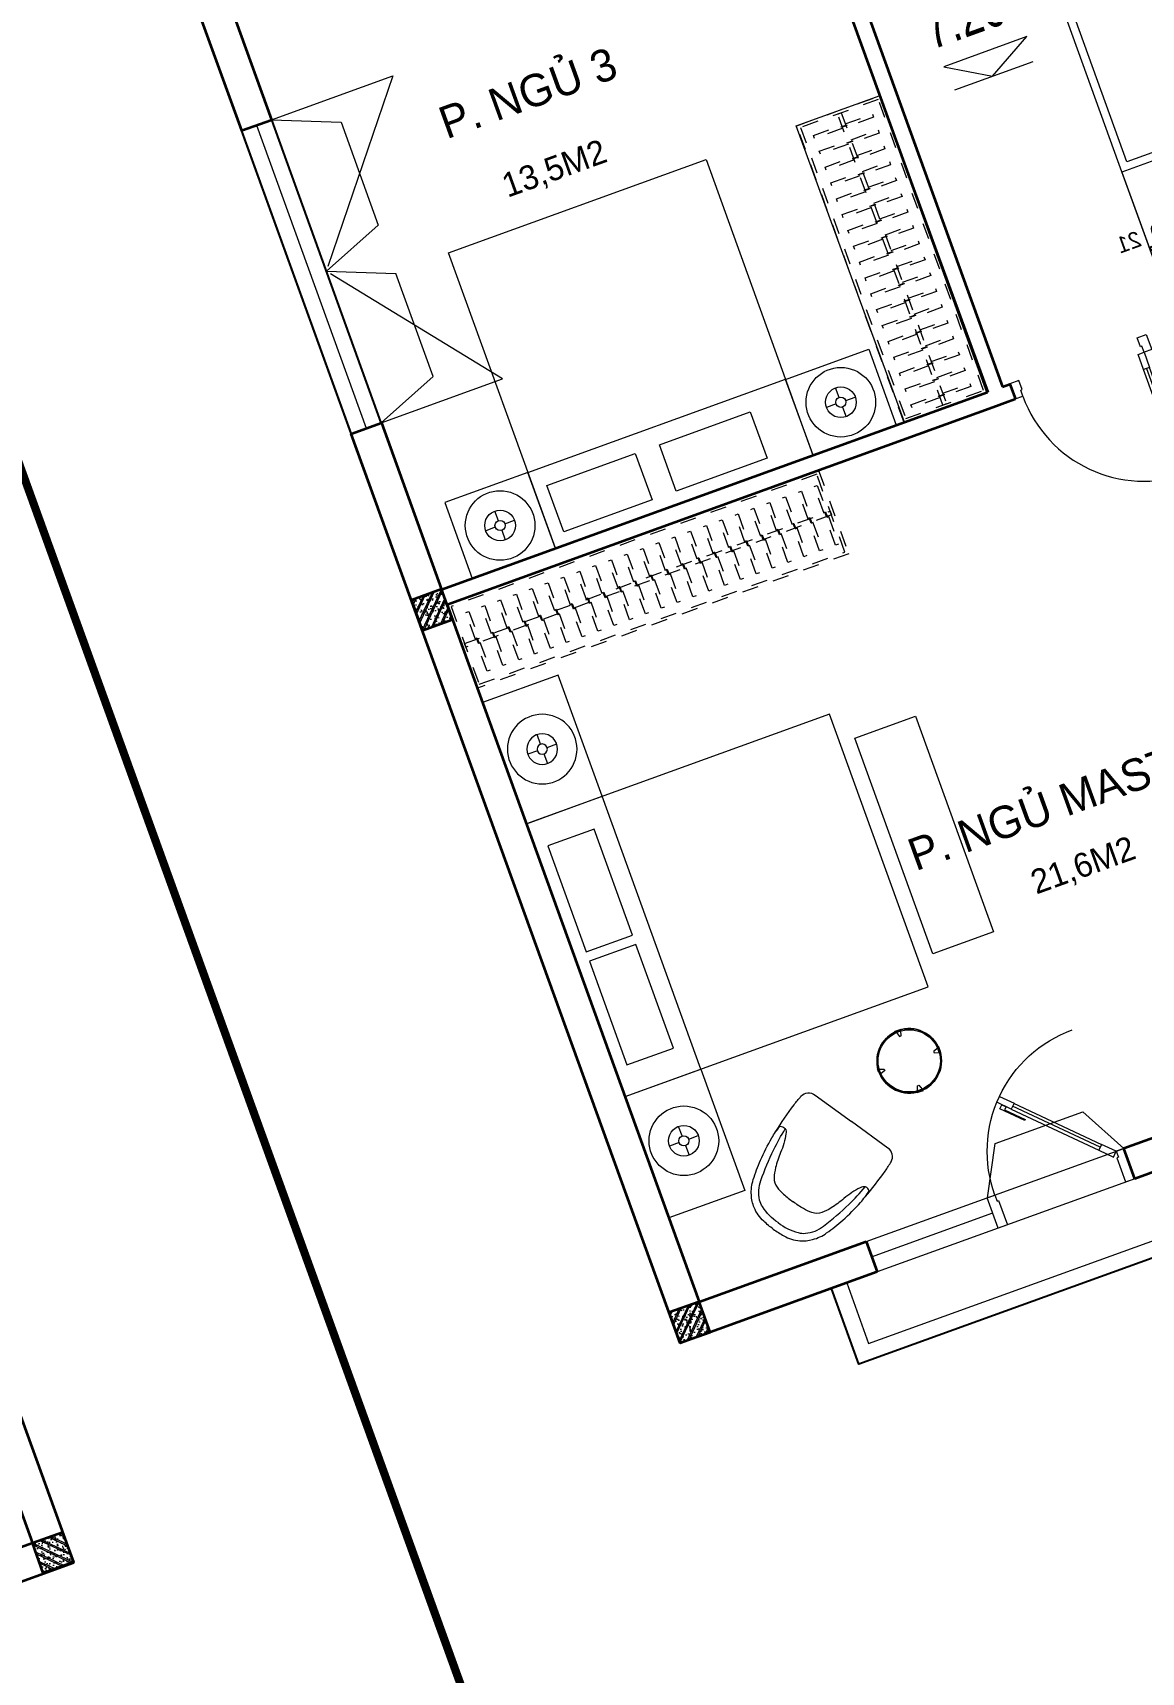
# Model space of a CAD drawing. Header units: metres. Extents: x 568332 to 569219, y 2065964 to 2066430.
# Drawn here: x 568597.25 to 568604.13, y 2066341.66 to 2066351.83 of the extents above; entities that cross this region are included whole.
import ezdxf

# ---------------------------------------------------------------- set-up
doc = ezdxf.new("R2010")
doc.units = ezdxf.units.M
for name, pattern in [('$AUDIT_BAD_LTYPE2', [0]), ('DASHDOT2', [0.5, 0.25, -0.125, 0, -0.125]), ('HIDDEN', [0.375, 0.25, -0.125]), ('HIDDEN2', [0.1875, 0.125, -0.0625]), ('X-5M-G-MB PHONGNGU$0$HIDDEN2', [0.1875, 0.125, -0.0625])]:
    doc.linetypes.add(name, pattern=pattern)
doc.layers.get('0').update_dxf_attribs({"linetype": 'CONTINUOUS'})
doc.layers.get('DEFPOINTS').update_dxf_attribs({"linetype": 'CONTINUOUS'})
for name, color, linetype, lineweight in [('-DIM', 9, 'CONTINUOUS', 13), ('-DOOR', 137, 'CONTINUOUS', 9), ('-FURNITURE', 46, 'CONTINUOUS', 9), ('-HATCH', 8, 'CONTINUOUS', 5), ('-KH', 143, 'CONTINUOUS', 13), ('-LINE1', 7, 'CONTINUOUS', 18), ('-LINE2', 252, 'CONTINUOUS', 9), ('-STEEL1', 1, 'CONTINUOUS', 35), ('-TEXT', 7, 'CONTINUOUS', 15), ('-WALL', 4, 'CONTINUOUS', 35), ('TEXT25', 2, 'CONTINUOUS', 13)]:
    doc.layers.add(name, color=color, linetype=linetype, lineweight=lineweight)
for name, color, linetype in [('1-NETMANH', 8, 'CONTINUOUS'), ('LoLK', 6, 'CONTINUOUS'), ('TIMDUONG', 1, 'CONTINUOUS')]:
    doc.layers.add(name, color=color, linetype=linetype)
doc.styles.add('1', font='arial.ttf')
doc.styles.add('SVN_AVO_thuong', font='')
doc.styles.add('T1', font='', dxfattribs={"height": 200})
doc.styles.add('vnavanth', font='', dxfattribs={"width": 0.8})
doc.styles.get('SVN_AVO_thuong').set_extended_font_data('SVN-Avo')
doc.styles.get('T1').set_extended_font_data('VNgeometric Light')
doc.styles.get('vnavanth').set_extended_font_data('.VnAvantH')

# ---------------------------------------------------------------- blocks, each defined once
blk = doc.blocks.new('A$C38b1dc06')
at = {"layer": '-LINE1'}
for p, q in [((1749.854677429888, 4156.179725173817), (0.3015751927741803, 4156.179725173817)), ((1000.281453303236, 3156.179725173817), (0.3015751927741803, 4156.179725173817)), ((0.3015751927741803, 4156.179725173817), (0.3015751919010654, -343.8202748260228)), ((1000.281453303236, 4156.179725173824), (1000.281453303236, 3156.179725173824)), ((1250.139194678806, 3156.179725173824), (1250.139194678806, 4156.179725173824)), ((1250.139194678806, 4156.179725173824), (1250.139194678806, 3156.179725173824)), ((1499.996936054376, 3156.179725173824), (1499.996936054376, 4156.179725173824)), ((1499.996936054376, 4156.179725173824), (1499.996936054318, 3156.179725173832)), ((1749.854677429888, 3156.179725173824), (1749.854677429888, 4156.179725173824)), ((1749.854677429888, 4156.179725173817), (1749.85467742983, 3106.179725173817)), ((1000.281453302305, 656.1797251739335), (1000.281453303236, 3156.179725173817)), ((1000.281453303236, 3156.179725173817), (1749.85467742983, 3156.179725173817)), ((1050.281453303003, 706.1797251739772), (1050.281453303236, 3106.179725173817)), ((1050.281453303236, 3106.179725173817), (1699.854677429801, 3106.179725173817)), ((1233.300401159795, 2905.148311595723), (1699.854677429801, 3106.179725173817)), ((1699.854677428928, 706.1797251739772), (1699.854677429801, 3106.179725173817)), ((1749.854677429597, 706.179725173999), (1749.85467742983, 3106.179725173839)), ((1050.281453303003, 706.1797251739772), (1233.300401159795, 2905.148311595723)), ((1000.281453303236, 656.1797251739772), (1749.85467742983, 656.1797251739772)), ((1000.281453303236, -343.8202748260228), (1000.281453303236, 656.1797251739772)), ((1050.281453303003, 706.1797251739772), (1699.854677428928, 706.1797251739772)), ((1250.139194678806, 656.1797251739772), (1250.139194678806, -343.8202748260228)), ((1250.139194678806, -343.8202748260228), (1250.139194678806, 656.1797251739772)), ((1499.996936054376, 656.1797251739772), (1499.996936054376, -343.8202748260228)), ((1499.996936054376, -343.8202748260228), (1499.996936054318, 656.1797251739699)), ((1749.854677429888, -343.8202748260228), (1749.85467742983, 706.1797251739772)), ((1749.854677429888, 656.1797251739772), (1749.854677429888, -343.8202748260228)), ((1749.854677429888, -343.8202748260228), (0.3015751919010654, -343.8202748260228))]:
    blk.add_line(p, q, dxfattribs=at)
at = {"layer": '-LINE1', "lineweight": 18}
for p, q in [((1000.281453303236, 3156.179725173817), (0.2521035463432781, 3156.179725173817)), ((1000.281453303003, 2906.17972517389), (0.2521035461104475, 2906.17972517389)), ((1000.281453303469, 2656.17972517389), (0.2521035465761088, 2656.17972517389)), ((1000.281453303469, 2406.17972517389), (0.2521035465761088, 2406.17972517389)), ((1000.281453303469, 2156.179725173904), (0.2521035465761088, 2156.179725173904)), ((1000.281453303469, 1906.179725173904), (0.2521035465761088, 1906.179725173904)), ((1000.281453303469, 1656.179725173904), (0.2521035465761088, 1656.179725173904)), ((1000.28145330277, 1406.179725173904), (0.2521035458776169, 1406.179725173904)), ((1000.281453303236, 1156.179725173904), (0.2521035463432781, 1156.179725173904)), ((1000.28145330277, 906.1797251739044), (0.2521035458776169, 906.1797251739044)), ((1000.281453303236, 656.1797251739772), (0.2521035463432781, 656.1797251739772)), ((1000.281453303236, 656.1797251739772), (0.3015751859056763, -343.82027482595))]:
    blk.add_line(p, q, dxfattribs=at)
at = {"layer": '1-NETMANH', "linetype": 'DASHDOT2'}
blk.add_lwpolyline([(1327.325072003063, 3656.419923450812), (492.458725621982, 3656.419923450812), (508.0748312271317, 155.2632639587246), (508.0748312271317, 155.2632639587246), (1749.854677429888, 156.1797251739772), (1499.996936054376, -343.8202748260228)], dxfattribs=at)
at = {"layer": '-TEXT', "color": 2, "style": 'vnavanth'}
for s, p in [('2', (1346.818775833643, 3603.914582017329)), ('1', (1596.676517209155, 3603.914582017329)), ('20', (1562.294563305157, 183.5576658285718)), ('21', (1783.476825895079, 183.5576658285718))]:
    blk.add_text(s, height=99.97959496000885, dxfattribs=at).set_placement(p)
blk = doc.blocks.new('1800X2000')
at = {"layer": '-FURNITURE'}
blk.add_line((325497.3064970744, 17765.29446492715), (325497.3064973904, 19565.2944651944), dxfattribs=at)
for points in [[(323997.3057774993, 19565.2944651944), (325997.3064971831, 19565.2944651944), (325997.3064971831, 17765.29446484288), (323997.3057774993, 17765.29446484288)], [(325612.9490047574, 19390.79434491032), (325919.0064973457, 19390.79434491032), (325919.0064973457, 18691.29434485664), (325612.9490047574, 18691.29434485664)], [(325612.9490046239, 18629.79434491026), (325919.0064972151, 18629.79434491026), (325919.0064972151, 17946.79434485664), (325612.9490046239, 17946.79434485664)]]:
    blk.add_lwpolyline(points, close=True, dxfattribs=at)
blk = doc.blocks.new('*U149')
at = {"linetype": '$AUDIT_BAD_LTYPE2'}
for p, q in [((70, 100), (70, 699.9999999999982)), ((90, 699.9999999999982), (90, 100))]:
    blk.add_line(p, q, dxfattribs=at)
for points in [[(50, 699.9999999999982), (90, 699.9999999999982), (90, 799.9999999999982), (50, 799.9999999999982), (50, 699.9999999999982)], [(50, 702.9059272893337), (50, 100)], [(50, 100), (90, 100), (90, 0), (50, 0), (50, 100)]]:
    blk.add_lwpolyline(points)
for points in [[(118.2698876160139, 594.5156181119073), (118.2698876160139, 764.1349438079906), (90, 764.1349438079906), (90, 735.8650561920058), (112.6159100928053, 735.8650561920058), (112.6159100928053, 594.5156181119073)], [(0, 0), (50, 0), (50, -40), (60, -40), (60, -99.99999999999272), (0, -99.99999999999272)], [(899.9999999999982, 1.3252863207713e-28), (849.9999999999982, 1.3252863207713e-28), (849.9999999999982, -40.00000000000001), (839.9999999999982, -40.00000000000001), (839.9999999999982, -99.99999999999272), (899.9999999999982, -99.99999999999272)]]:
    blk.add_lwpolyline(points, close=True)
at = {"linetype": '$AUDIT_BAD_LTYPE2', "ltscale": 0.3}
blk.add_arc((50, 0), 799.9999999999982, 0, 90, dxfattribs=at)
blk = doc.blocks.new('12PLMP12')
at = {"color": 0, "linetype": 'ByBlock'}
for p, q in [((-1.25, 0), (-3.75, 0)), ((0, 1.25), (0, 3.75)), ((1.25, 0), (3.75, 0)), ((0, -1.25), (0, -3.75))]:
    blk.add_line(p, q, dxfattribs=at)
for radius in [8.5, 3.75, 1.25]:
    blk.add_circle((0, 0), radius, dxfattribs=at)
blk = doc.blocks.new('*U299')
at = {"linetype": 'X-5M-G-MB PHONGNGU$0$HIDDEN2'}
for points in [[(0, 600.0000000004657), (0, 0), (2672.34284560128, -9.831674304536018e-10), (2672.34284560128, 599.9999999994825)], [(2652.34284560128, 579.9996613714092), (2652.34284560128, 19.99966137140928), (20, 20.00000000046566), (20, 580.0000000004657)], [(2652.34284560128, 286.6991212944914), (2652.34284560128, 313.0991212943982), (20, 313.0991212953813), (19.99999859370291, 286.6991212952417)], [(113.7817614636733, 319.1750910408318), (109.4317788550979, 319.1750910408318), (109.4317788550979, 280.441767644881), (113.7817614636733, 280.441767644881)], [(227.7817614636733, 319.1750910407849), (223.4317788550979, 319.1750910407849), (223.4317788550979, 280.4417676448341), (227.7817614636733, 280.4417676448341)], [(341.7817614636733, 319.175091040738), (337.4317788550979, 319.175091040738), (337.4317788550979, 280.4417676447872), (341.7817614636733, 280.4417676447872)], [(455.7817614636733, 319.1750910406911), (451.4317788550979, 319.1750910406911), (451.4317788550979, 280.4417676447403), (455.7817614636733, 280.4417676447403)], [(569.7817614636733, 319.1750910406442), (565.431778855098, 319.1750910406442), (565.431778855098, 280.4417676446934), (569.7817614636733, 280.4417676446934)], [(683.7817614636732, 319.1750910405973), (679.4317788550978, 319.1750910405973), (679.4317788550978, 280.4417676446465), (683.7817614636732, 280.4417676446465)], [(797.7817614636732, 319.1750910405504), (793.4317788550978, 319.1750910405504), (793.4317788550978, 280.4417676445996), (797.7817614636732, 280.4417676445996)], [(911.7817614636732, 319.1750910405035), (907.4317788550978, 319.1750910405035), (907.4317788550978, 280.4417676445527), (911.7817614636732, 280.4417676445527)], [(1025.781761463673, 319.1750910404566), (1021.431778855098, 319.1750910404566), (1021.431778855098, 280.4417676445057), (1025.781761463673, 280.4417676445057)], [(1139.781761463673, 319.1750910404097), (1135.431778855098, 319.1750910404097), (1135.431778855098, 280.4417676444588), (1139.781761463673, 280.4417676444588)], [(1253.781761463673, 319.1750910403628), (1249.431778855098, 319.1750910403628), (1249.431778855098, 280.4417676444119), (1253.781761463673, 280.4417676444119)], [(1367.781761463673, 319.1750910403159), (1363.431778855098, 319.1750910403159), (1363.431778855098, 280.441767644365), (1367.781761463673, 280.441767644365)], [(1481.781761463673, 319.175091040269), (1477.431778855098, 319.175091040269), (1477.431778855098, 280.4417676443181), (1481.781761463673, 280.4417676443181)], [(1595.781761463673, 319.175091040222), (1591.431778855098, 319.175091040222), (1591.431778855098, 280.4417676442712), (1595.781761463673, 280.4417676442712)], [(1709.781761463673, 319.1750910401751), (1705.431778855098, 319.1750910401751), (1705.431778855098, 280.4417676442243), (1709.781761463673, 280.4417676442243)], [(1823.781761463673, 319.1750910401282), (1819.431778855098, 319.1750910401282), (1819.431778855098, 280.4417676441774), (1823.781761463673, 280.4417676441774)], [(1937.781761463673, 319.1750910400813), (1933.431778855098, 319.1750910400813), (1933.431778855098, 280.4417676441305), (1937.781761463673, 280.4417676441305)], [(2051.781761463673, 319.1750910400344), (2047.431778855098, 319.1750910400344), (2047.431778855098, 280.4417676440836), (2051.781761463673, 280.4417676440836)], [(2165.781761463673, 319.1750910399875), (2161.431778855097, 319.1750910399875), (2161.431778855097, 280.4417676440366), (2165.781761463673, 280.4417676440366)], [(2279.781761463673, 319.1750910399406), (2275.431778855097, 319.1750910399406), (2275.431778855097, 280.4417676439897), (2279.781761463673, 280.4417676439897)], [(2393.781761463673, 319.1750910398937), (2389.431778855097, 319.1750910398937), (2389.431778855097, 280.4417676439429), (2393.781761463673, 280.4417676439429)], [(2507.781761463673, 319.1750910398468), (2503.431778855097, 319.1750910398468), (2503.431778855097, 280.441767643896), (2507.781761463673, 280.441767643896)], [(2621.781761463673, 319.1750910397999), (2617.431778855097, 319.1750910397999), (2617.431778855097, 280.4417676438491), (2621.781761463673, 280.4417676438491)]]:
    blk.add_lwpolyline(points, close=True, dxfattribs=at)
for points in [[(122.2409142897814, 313.1103512093413), (122.2409142897814, 515.2497102723445), (100.1765458012815, 515.2497102723445), (100.1765458012815, 313.1103512093413)], [(236.2409142897814, 313.1103512092944), (236.2409142897814, 515.2497102722975), (214.1765458012815, 515.2497102722975), (214.1765458012815, 313.1103512092944)], [(350.2409142897814, 313.1103512092475), (350.2409142897814, 515.2497102722507), (328.1765458012815, 515.2497102722507), (328.1765458012815, 313.1103512092475)], [(464.2409142897813, 313.1103512092006), (464.2409142897813, 515.2497102722037), (442.1765458012814, 515.2497102722037), (442.1765458012814, 313.1103512092006)], [(578.2409142897814, 313.1103512091537), (578.2409142897814, 515.2497102721569), (556.1765458012815, 515.2497102721569), (556.1765458012815, 313.1103512091537)], [(692.2409142897812, 313.1103512091068), (692.2409142897812, 515.24971027211), (670.1765458012813, 515.24971027211), (670.1765458012813, 313.1103512091068)], [(806.2409142897812, 313.1103512090599), (806.2409142897812, 515.249710272063), (784.1765458012813, 515.249710272063), (784.1765458012813, 313.1103512090599)], [(920.2409142897812, 313.110351209013), (920.2409142897812, 515.2497102720162), (898.1765458012813, 515.2497102720162), (898.1765458012813, 313.110351209013)], [(1034.240914289781, 313.1103512089661), (1034.240914289781, 515.2497102719692), (1012.176545801281, 515.2497102719692), (1012.176545801281, 313.1103512089661)], [(1148.240914289781, 313.1103512089192), (1148.240914289781, 515.2497102719224), (1126.176545801281, 515.2497102719224), (1126.176545801281, 313.1103512089192)], [(1262.240914289781, 313.1103512088723), (1262.240914289781, 515.2497102718754), (1240.176545801281, 515.2497102718754), (1240.176545801281, 313.1103512088723)], [(1376.240914289781, 313.1103512088254), (1376.240914289781, 515.2497102718285), (1354.176545801281, 515.2497102718285), (1354.176545801281, 313.1103512088254)], [(1490.240914289781, 313.1103512087785), (1490.240914289781, 515.2497102717816), (1468.176545801281, 515.2497102717816), (1468.176545801281, 313.1103512087785)], [(1604.240914289781, 313.1103512087315), (1604.240914289781, 515.2497102717347), (1582.176545801281, 515.2497102717347), (1582.176545801281, 313.1103512087315)], [(1718.240914289781, 313.1103512086846), (1718.240914289781, 515.2497102716878), (1696.176545801281, 515.2497102716878), (1696.176545801281, 313.1103512086846)], [(1832.240914289781, 313.1103512086377), (1832.240914289781, 515.2497102716409), (1810.176545801281, 515.2497102716409), (1810.176545801281, 313.1103512086377)], [(1946.240914289781, 313.1103512085908), (1946.240914289781, 515.2497102715939), (1924.176545801281, 515.2497102715939), (1924.176545801281, 313.1103512085908)], [(2060.240914289781, 313.1103512085439), (2060.240914289781, 515.2497102715471), (2038.176545801281, 515.2497102715471), (2038.176545801281, 313.1103512085439)], [(2174.240914289781, 313.110351208497), (2174.240914289781, 515.2497102715001), (2152.176545801281, 515.2497102715001), (2152.176545801281, 313.110351208497)], [(2288.240914289781, 313.1103512084501), (2288.240914289781, 515.2497102714533), (2266.176545801281, 515.2497102714533), (2266.176545801281, 313.1103512084501)], [(2402.240914289781, 313.1103512084032), (2402.240914289781, 515.2497102714063), (2380.176545801281, 515.2497102714063), (2380.176545801281, 313.1103512084032)], [(2516.240914289781, 313.1103512083563), (2516.240914289781, 515.2497102713594), (2494.176545801281, 515.2497102713594), (2494.176545801281, 313.1103512083563)], [(2630.240914289781, 313.1103512083094), (2630.240914289781, 515.2497102713126), (2608.176545801281, 515.2497102713126), (2608.176545801281, 313.1103512083094)], [(100.1765458012815, 286.7103512094345), (100.1765458012815, 92.0852110228024), (122.2409142897814, 92.0852110228024), (122.2409142897814, 286.7103512094345)], [(214.1765458012815, 286.7103512093876), (214.1765458012815, 92.08521102275549), (236.2409142897814, 92.08521102275549), (236.2409142897814, 286.7103512093876)], [(328.1765458012815, 286.7103512093407), (328.1765458012815, 92.08521102270858), (350.2409142897814, 92.08521102270858), (350.2409142897814, 286.7103512093407)], [(442.1765458012814, 286.7103512092938), (442.1765458012814, 92.08521102266168), (464.2409142897813, 92.08521102266168), (464.2409142897813, 286.7103512092938)], [(556.1765458012815, 286.7103512092469), (556.1765458012815, 92.08521102261477), (578.2409142897814, 92.08521102261477), (578.2409142897814, 286.7103512092469)], [(670.1765458012813, 286.7103512092), (670.1765458012813, 92.08521102256786), (692.2409142897812, 92.08521102256786), (692.2409142897812, 286.7103512092)], [(784.1765458012813, 286.7103512091531), (784.1765458012813, 92.08521102252095), (806.2409142897812, 92.08521102252095), (806.2409142897812, 286.7103512091531)], [(898.1765458012813, 286.7103512091062), (898.1765458012813, 92.08521102247404), (920.2409142897812, 92.08521102247404), (920.2409142897812, 286.7103512091062)], [(1012.176545801281, 286.7103512090592), (1012.176545801281, 92.08521102242715), (1034.240914289781, 92.08521102242715), (1034.240914289781, 286.7103512090592)], [(1126.176545801281, 286.7103512090123), (1126.176545801281, 92.08521102238024), (1148.240914289781, 92.08521102238024), (1148.240914289781, 286.7103512090123)], [(1240.176545801281, 286.7103512089654), (1240.176545801281, 92.08521102233333), (1262.240914289781, 92.08521102233333), (1262.240914289781, 286.7103512089654)], [(1354.176545801281, 286.7103512089186), (1354.176545801281, 92.08521102228642), (1376.240914289781, 92.08521102228642), (1376.240914289781, 286.7103512089186)], [(1468.176545801281, 286.7103512088717), (1468.176545801281, 92.0852110222395), (1490.240914289781, 92.0852110222395), (1490.240914289781, 286.7103512088717)], [(1582.176545801281, 286.7103512088247), (1582.176545801281, 92.0852110221926), (1604.240914289781, 92.0852110221926), (1604.240914289781, 286.7103512088247)], [(1696.176545801281, 286.7103512087778), (1696.176545801281, 92.0852110221457), (1718.240914289781, 92.0852110221457), (1718.240914289781, 286.7103512087778)], [(1810.176545801281, 286.7103512087309), (1810.176545801281, 92.08521102209879), (1832.240914289781, 92.08521102209879), (1832.240914289781, 286.7103512087309)], [(1924.176545801281, 286.710351208684), (1924.176545801281, 92.08521102205188), (1946.240914289781, 92.08521102205188), (1946.240914289781, 286.710351208684)], [(2038.176545801281, 286.7103512086371), (2038.176545801281, 92.08521102200497), (2060.240914289781, 92.08521102200497), (2060.240914289781, 286.7103512086371)], [(2152.176545801281, 286.7103512085902), (2152.176545801281, 92.08521102195806), (2174.240914289781, 92.08521102195806), (2174.240914289781, 286.7103512085902)], [(2266.176545801281, 286.7103512085433), (2266.176545801281, 92.08521102191116), (2288.240914289781, 92.08521102191116), (2288.240914289781, 286.7103512085433)], [(2380.176545801281, 286.7103512084964), (2380.176545801281, 92.08521102186425), (2402.240914289781, 92.08521102186425), (2402.240914289781, 286.7103512084964)], [(2494.176545801281, 286.7103512084495), (2494.176545801281, 92.08521102181734), (2516.240914289781, 92.08521102181734), (2516.240914289781, 286.7103512084495)], [(2608.176545801281, 286.7103512084026), (2608.176545801281, 92.08521102177043), (2630.240914289781, 92.08521102177043), (2630.240914289781, 286.7103512084026)]]:
    blk.add_lwpolyline(points, dxfattribs=at)
blk = doc.blocks.new('*U298')
at = {"linetype": 'X-5M-G-MB PHONGNGU$0$HIDDEN2'}
for points in [[(0, 600.0000000004657), (0, 0), (2134.652569703836, -7.619252561259909e-10), (2134.652569703836, 599.9999999997037)], [(2114.652569703836, 579.9996613716304), (2114.652569703836, 19.99966137163052), (20, 20.00000000046566), (20, 580.0000000004657)], [(2114.652569703836, 286.6991212947126), (2114.652569703836, 313.0991212946194), (20, 313.0991212953813), (19.99999859370291, 286.6991212952417)], [(113.7817614636733, 319.1750910408318), (109.4317788550979, 319.1750910408318), (109.4317788550979, 280.441767644881), (113.7817614636733, 280.441767644881)], [(227.7817614636733, 319.1750910407849), (223.4317788550979, 319.1750910407849), (223.4317788550979, 280.4417676448341), (227.7817614636733, 280.4417676448341)], [(341.7817614636733, 319.175091040738), (337.4317788550979, 319.175091040738), (337.4317788550979, 280.4417676447872), (341.7817614636733, 280.4417676447872)], [(455.7817614636733, 319.1750910406911), (451.4317788550979, 319.1750910406911), (451.4317788550979, 280.4417676447403), (455.7817614636733, 280.4417676447403)], [(569.7817614636733, 319.1750910406442), (565.431778855098, 319.1750910406442), (565.431778855098, 280.4417676446934), (569.7817614636733, 280.4417676446934)], [(683.7817614636733, 319.1750910405973), (679.431778855098, 319.1750910405973), (679.431778855098, 280.4417676446465), (683.7817614636733, 280.4417676446465)], [(797.7817614636733, 319.1750910405504), (793.431778855098, 319.1750910405504), (793.431778855098, 280.4417676445996), (797.7817614636733, 280.4417676445996)], [(911.7817614636733, 319.1750910405035), (907.431778855098, 319.1750910405035), (907.431778855098, 280.4417676445527), (911.7817614636733, 280.4417676445527)], [(1025.781761463673, 319.1750910404566), (1021.431778855098, 319.1750910404566), (1021.431778855098, 280.4417676445057), (1025.781761463673, 280.4417676445057)], [(1139.781761463673, 319.1750910404097), (1135.431778855098, 319.1750910404097), (1135.431778855098, 280.4417676444588), (1139.781761463673, 280.4417676444588)], [(1253.781761463673, 319.1750910403628), (1249.431778855098, 319.1750910403628), (1249.431778855098, 280.4417676444119), (1253.781761463673, 280.4417676444119)], [(1367.781761463673, 319.1750910403159), (1363.431778855098, 319.1750910403159), (1363.431778855098, 280.441767644365), (1367.781761463673, 280.441767644365)], [(1481.781761463673, 319.175091040269), (1477.431778855098, 319.175091040269), (1477.431778855098, 280.4417676443181), (1481.781761463673, 280.4417676443181)], [(1595.781761463673, 319.175091040222), (1591.431778855098, 319.175091040222), (1591.431778855098, 280.4417676442712), (1595.781761463673, 280.4417676442712)], [(1709.781761463673, 319.1750910401751), (1705.431778855098, 319.1750910401751), (1705.431778855098, 280.4417676442243), (1709.781761463673, 280.4417676442243)], [(1823.781761463673, 319.1750910401282), (1819.431778855098, 319.1750910401282), (1819.431778855098, 280.4417676441774), (1823.781761463673, 280.4417676441774)], [(1937.781761463673, 319.1750910400813), (1933.431778855098, 319.1750910400813), (1933.431778855098, 280.4417676441305), (1937.781761463673, 280.4417676441305)], [(2051.781761463673, 319.1750910400344), (2047.431778855098, 319.1750910400344), (2047.431778855098, 280.4417676440836), (2051.781761463673, 280.4417676440836)]]:
    blk.add_lwpolyline(points, close=True, dxfattribs=at)
for points in [[(122.2409142897814, 313.1103512093413), (122.2409142897814, 515.2497102723445), (100.1765458012815, 515.2497102723445), (100.1765458012815, 313.1103512093413)], [(236.2409142897814, 313.1103512092944), (236.2409142897814, 515.2497102722975), (214.1765458012815, 515.2497102722975), (214.1765458012815, 313.1103512092944)], [(350.2409142897814, 313.1103512092475), (350.2409142897814, 515.2497102722507), (328.1765458012815, 515.2497102722507), (328.1765458012815, 313.1103512092475)], [(464.2409142897814, 313.1103512092006), (464.2409142897814, 515.2497102722037), (442.1765458012815, 515.2497102722037), (442.1765458012815, 313.1103512092006)], [(578.2409142897814, 313.1103512091537), (578.2409142897814, 515.2497102721569), (556.1765458012815, 515.2497102721569), (556.1765458012815, 313.1103512091537)], [(692.2409142897814, 313.1103512091068), (692.2409142897814, 515.24971027211), (670.1765458012815, 515.24971027211), (670.1765458012815, 313.1103512091068)], [(806.2409142897814, 313.1103512090599), (806.2409142897814, 515.249710272063), (784.1765458012815, 515.249710272063), (784.1765458012815, 313.1103512090599)], [(920.2409142897814, 313.110351209013), (920.2409142897814, 515.2497102720162), (898.1765458012815, 515.2497102720162), (898.1765458012815, 313.110351209013)], [(1034.240914289781, 313.1103512089661), (1034.240914289781, 515.2497102719692), (1012.176545801281, 515.2497102719692), (1012.176545801281, 313.1103512089661)], [(1148.240914289781, 313.1103512089192), (1148.240914289781, 515.2497102719224), (1126.176545801281, 515.2497102719224), (1126.176545801281, 313.1103512089192)], [(1262.240914289781, 313.1103512088723), (1262.240914289781, 515.2497102718754), (1240.176545801281, 515.2497102718754), (1240.176545801281, 313.1103512088723)], [(1376.240914289781, 313.1103512088254), (1376.240914289781, 515.2497102718285), (1354.176545801281, 515.2497102718285), (1354.176545801281, 313.1103512088254)], [(1490.240914289781, 313.1103512087785), (1490.240914289781, 515.2497102717816), (1468.176545801281, 515.2497102717816), (1468.176545801281, 313.1103512087785)], [(1604.240914289781, 313.1103512087315), (1604.240914289781, 515.2497102717347), (1582.176545801281, 515.2497102717347), (1582.176545801281, 313.1103512087315)], [(1718.240914289781, 313.1103512086846), (1718.240914289781, 515.2497102716878), (1696.176545801281, 515.2497102716878), (1696.176545801281, 313.1103512086846)], [(1832.240914289781, 313.1103512086377), (1832.240914289781, 515.2497102716409), (1810.176545801281, 515.2497102716409), (1810.176545801281, 313.1103512086377)], [(1946.240914289781, 313.1103512085908), (1946.240914289781, 515.2497102715939), (1924.176545801281, 515.2497102715939), (1924.176545801281, 313.1103512085908)], [(2060.240914289781, 313.1103512085439), (2060.240914289781, 515.2497102715471), (2038.176545801281, 515.2497102715471), (2038.176545801281, 313.1103512085439)], [(100.1765458012815, 286.7103512094345), (100.1765458012815, 92.0852110228024), (122.2409142897814, 92.0852110228024), (122.2409142897814, 286.7103512094345)], [(214.1765458012815, 286.7103512093876), (214.1765458012815, 92.08521102275549), (236.2409142897814, 92.08521102275549), (236.2409142897814, 286.7103512093876)], [(328.1765458012815, 286.7103512093407), (328.1765458012815, 92.08521102270858), (350.2409142897814, 92.08521102270858), (350.2409142897814, 286.7103512093407)], [(442.1765458012815, 286.7103512092938), (442.1765458012815, 92.08521102266168), (464.2409142897814, 92.08521102266168), (464.2409142897814, 286.7103512092938)], [(556.1765458012815, 286.7103512092469), (556.1765458012815, 92.08521102261477), (578.2409142897814, 92.08521102261477), (578.2409142897814, 286.7103512092469)], [(670.1765458012815, 286.7103512092), (670.1765458012815, 92.08521102256786), (692.2409142897814, 92.08521102256786), (692.2409142897814, 286.7103512092)], [(784.1765458012815, 286.7103512091531), (784.1765458012815, 92.08521102252095), (806.2409142897814, 92.08521102252095), (806.2409142897814, 286.7103512091531)], [(898.1765458012815, 286.7103512091062), (898.1765458012815, 92.08521102247404), (920.2409142897814, 92.08521102247404), (920.2409142897814, 286.7103512091062)], [(1012.176545801281, 286.7103512090592), (1012.176545801281, 92.08521102242715), (1034.240914289781, 92.08521102242715), (1034.240914289781, 286.7103512090592)], [(1126.176545801281, 286.7103512090123), (1126.176545801281, 92.08521102238024), (1148.240914289781, 92.08521102238024), (1148.240914289781, 286.7103512090123)], [(1240.176545801281, 286.7103512089654), (1240.176545801281, 92.08521102233333), (1262.240914289781, 92.08521102233333), (1262.240914289781, 286.7103512089654)], [(1354.176545801281, 286.7103512089186), (1354.176545801281, 92.08521102228642), (1376.240914289781, 92.08521102228642), (1376.240914289781, 286.7103512089186)], [(1468.176545801281, 286.7103512088717), (1468.176545801281, 92.0852110222395), (1490.240914289781, 92.0852110222395), (1490.240914289781, 286.7103512088717)], [(1582.176545801281, 286.7103512088247), (1582.176545801281, 92.0852110221926), (1604.240914289781, 92.0852110221926), (1604.240914289781, 286.7103512088247)], [(1696.176545801281, 286.7103512087778), (1696.176545801281, 92.0852110221457), (1718.240914289781, 92.0852110221457), (1718.240914289781, 286.7103512087778)], [(1810.176545801281, 286.7103512087309), (1810.176545801281, 92.08521102209879), (1832.240914289781, 92.08521102209879), (1832.240914289781, 286.7103512087309)], [(1924.176545801281, 286.710351208684), (1924.176545801281, 92.08521102205188), (1946.240914289781, 92.08521102205188), (1946.240914289781, 286.710351208684)], [(2038.176545801281, 286.7103512086371), (2038.176545801281, 92.08521102200497), (2060.240914289781, 92.08521102200497), (2060.240914289781, 286.7103512086371)]]:
    blk.add_lwpolyline(points, dxfattribs=at)
blk = doc.blocks.new('A$C7D524948')
at = {"layer": '-FURNITURE'}
for points in [[(-1.862645149230957e-09, 824.9500000011176, 0.02374928999430728), (-77.15000000130385, 820, 0.1110396266945436), (-175.0999999996275, 786.1500000022352, 0.08516816991690027), (-234.9500000011176, 733.25, 0.08855014736123698), (-281.5499999988824, 649.3499999996275, 0.02790636319614463), (-315.9500000011176, 525.5999999996275, 0.02834164487538841), (-340.4000000022352, 372.8000000007451, 0.04711987010175965), (-341.0999999996275, 283.4000000003725, 0.5135274654112972), (-284.5500000007451, 299.9500000011176, 0.05957759956988055), (-242.5500000026077, 413.6500000003725, -0.03446512451505389), (-213.1500000003725, 507.4499999992549, -0.05927668371543007), (-182.7500000009313, 564.2999999988824, -0.1661460996977688), (-133.4500000011176, 600.4000000003725, -0.0525641271264061), (-75.80000000074506, 611.9500000011176, -0.02855401869774651), (-1.862645149230957e-09, 614.6500000003725, -3.543335205159532)], [(-1.862645149230957e-09, 824.9500000011176, -0.02374928999430728), (77.14999999850988, 820.0000000018626, -0.1110396266945436), (175.0999999986961, 786.1500000003725, -0.08516816991690027), (234.9499999992549, 733.25, -0.08855014736123698), (281.5499999988824, 649.3499999996275, -0.02790636319614463), (315.9500000011176, 525.5999999996275, -0.02834164487538841), (340.3999999985099, 372.8000000007451, -0.04711987010175965), (341.0999999996275, 283.4000000022352, -0.5135274654112972), (284.5500000007451, 299.9499999992549, -0.05957759956988055), (242.5499999988824, 413.6499999985099, 0.03446512451505389), (213.1499999994412, 507.4500000011176, 0.05927668371543007), (182.75, 564.3000000007451, 0.1661460996977688), (133.4499999983236, 600.4000000003725, 0.0525641271264061), (75.79999999888241, 611.9499999992549, 0.02855401869774651), (-1.862645149230957e-09, 614.6500000003725, 3.543335205159532)], [(-0.5500000007450581, 774.1500000003725, 0.1055837687742558), (-137.8000000007451, 751.3000000007451, 0.08397584501256396), (-176, 728.25, 0.1493020227225411), (-241.2000000011176, 626.1999999992549, 0.02490854660583826), (-289.25, 424.1500000003725, 0.02643887537121914), (-306.5679914960638, 278.4068524483591, -0.8863330528017872)], [(-0.5500000007450581, 774.1500000003725, -0.1055837687742558), (136.6999999992549, 751.3000000007451, -0.08397584501256396), (174.8999999985099, 728.2500000018626, -0.1493020227225411), (240.0999999986961, 626.1999999992549, -0.02490854660583826), (288.1499999975786, 424.1500000003725, -0.02643887537121914), (305.467991495505, 278.4068524483591, 0.8863330528017872)], [(-342.8562581948936, 328.1164919566363, 0.02267140514630937), (-350.039135296829, 124.5, 0.01212164544072816), (-345.6391352973878, 57.0500000026077, 0.4055082152921144), (-279.3891352973878, 0), (0, 0)], [(342.8562581939623, 328.1164919547737, -0.02267140514630937), (350.0391352958977, 124.5, -0.01212164544072816), (345.6391352955252, 57.05000000074506, -0.4055082152921144), (279.3891352964565, 0), (0, 0)]]:
    blk.add_lwpolyline(points, format="xyb", dxfattribs=at)
blk = doc.blocks.new('tbl1')
at = {"layer": '-FURNITURE'}
for points in [[(-19.7318235830171, 199.0618887953169), (-20.00000000081491, 202.1778609547764), (19.99999999918509, 202.1778609547764), (19.73182358138729, 199.0618887953169), (-8.149072527885437e-10, 200.1778609545727)], [(-202.1778609555913, -20), (-202.1778609555913, 20), (-199.0618887961609, 19.7318235822022), (-200.1778609553294, 9.313225746154785e-10), (-199.0618887961609, -19.73182358033955)], [(202.1778609539615, -20), (199.0618887945311, -19.73182358033955), (200.1778609537287, 9.313225746154785e-10), (200.2090254699579, 19.83055200098897), (202.1778609539615, 20)], [(19.99999999918509, -202.1778609547764), (-20.00000000081491, -202.1778609547764), (-19.7318235830171, -199.061888795346), (-8.149072527885437e-10, -200.1778609546018), (19.73182358138729, -199.061888795346)]]:
    blk.add_hatch(color=256, dxfattribs=at).paths.add_polyline_path(points, flags=0)
at = {"layer": '-FURNITURE', "flags": 128}
for points in [[(-19.7318235830171, 199.061888795346), (-20.00000000081491, 202.1778609547764), (-8.149072527885437e-10, 202.1778609547764), (19.99999999918509, 202.1778609547764), (19.73182358138729, 199.061888795346)], [(-202.1778609555913, 0), (-202.1778609555913, 20), (-199.0618887961609, 19.7318235822022)], [(202.1778609539615, 0), (202.1778609539615, 20), (199.0618887945311, 19.7318235822022)], [(-19.7318235830171, -199.061888795346), (-20.00000000081491, -202.1778609547764), (-8.149072527885437e-10, -202.1778609547764), (19.99999999918509, -202.1778609547764), (19.73182358138729, -199.061888795346)]]:
    blk.add_lwpolyline(points, dxfattribs=at)
for points in [[(14.99999999918509, 193), (-15.00000000081491, 193), (-5.000000000814907, 163), (-8.149072527885437e-10, 163), (4.999999999185093, 163)], [(-193.0000000008149, -15), (-193.0000000008149, 15), (-163.0000000008149, 5), (-163.0000000008149, 0), (-163.0000000008149, -5)], [(192.9999999991851, -15), (192.9999999991851, 15), (162.9999999991851, 5), (162.9999999991851, 0), (162.9999999991851, -5)], [(14.99999999918509, -193), (-15.00000000081491, -193), (-5.000000000814907, -163), (-8.149072527885437e-10, -163), (4.999999999185093, -163)]]:
    blk.add_lwpolyline(points, close=True, dxfattribs=at)
at = {"layer": '-FURNITURE'}
for radius in [200.0000000000002, 193.0000000000002]:
    blk.add_circle((-8.149072527885437e-10, 0), radius, dxfattribs=at)
for radius, start, end in [(199.9999999999999, 90, 270), (199.9999999999998, 270, 90)]:
    blk.add_arc((0, 0), radius, start, end, dxfattribs=at)
blk = doc.blocks.new('*U159')
at = {"linetype": '$AUDIT_BAD_LTYPE2'}
for p, q in [((134.8528137423857, 56.56854249492379), (559.116882454313, 480.832611206851)), ((573.2590180780439, 466.69047558312), (148.9949493661167, 42.42640687119284))]:
    blk.add_line(p, q, dxfattribs=at)
for points in [[(518.6601255723684, 372.1119246041146), (638.5991009923586, 492.0509000241046), (618.6092717556935, 512.0407292607696), (598.6194425190491, 492.0509000241252), (614.6113059083771, 476.0590366347973), (514.6621597250313, 376.1098904514517)], [(0, 0), (50, 0), (50, -40), (60, -40), (60, -199.3588634537518), (0, -199.3588634537518)], [(899.9999999999982, 1.3252863207713e-28), (849.9999999999982, 1.3252863207713e-28), (849.9999999999982, -40.00000000000001), (839.9999999999982, -40.00000000000001), (839.9999999999982, -199.3588634537518), (899.9999999999982, -199.3588634537518)]]:
    blk.add_lwpolyline(points, close=True)
for points in [[(544.974746830582, 494.9747468305819), (573.2590180780439, 466.69047558312), (643.9696961966987, 537.4011537017748), (615.6854249492368, 565.6854249492367), (544.974746830582, 494.9747468305819)], [(547.0295477225062, 497.0295477225062), (120.7106781186548, 70.71067811865474)], [(120.7106781186548, 70.71067811865474), (148.9949493661167, 42.42640687119284), (78.2842712474619, -28.2842712474619), (50, 0), (120.7106781186548, 70.71067811865474)]]:
    blk.add_lwpolyline(points)
at = {"linetype": '$AUDIT_BAD_LTYPE2', "ltscale": 0.3}
blk.add_arc((50, 0), 799.9999999999982, 0, 90, dxfattribs=at)
blk = doc.blocks.new('18x35')
at = {"layer": '-HATCH'}
h = blk.add_hatch(dxfattribs=at)
h.set_pattern_fill('CHAU-01', color=256, scale=10, angle=-1.272221872585407e-14, pattern_type=2)
h.set_pattern_definition([(49.99999999999999, (0, 0), (71.72601826007535, -6.275213498259527), [7.5, -82.5]), (355, (0, 0), (-13.87513336129999, 75.21921337000119), [6, -66]), (100.4514, (5.977167999997619, -0.5229339999999638), (57.85093817140217, 68.94395420609534), [6.374019000000001, -70.1142112]), (46.18419999999998, (0, 20), (106.7241048625644, -16.55190143290183), [11.25, -123.75]), (96.63559999999998, (8.89367449999554, 18.62066930000003), (93.46627055487036, 97.41178709004416), [9.561028799999994, -105.1713]), (351.1842, (0, 20), (93.46619451336275, 97.41186009253245), [9, -99]), (20.99999999999998, (10, 15), (59.69070521184616, -40.2618890665339), [7.5, -82.5]), (326.0000000000001, (10, 15), (24.33153319215819, 72.5150045046853), [6, -66]), (71.45139999999999, (14.97422329999972, 11.64483940000002), (84.022262858149, 32.25304967099522), [6.374019000000001, -70.1142112]), (37.49999999999998, (0, 0), (1.215985531729074, 33.28938538313115), [0, -65.19999999999999, 0, -67, 0, -66.25]), (7.499999999999987, (0, 0), (26.30695374421487, 39.44117118823602), [0, -38.2, 0, -63.7, 0, -25.25]), (327.5, (-22.30000000000291, 0), (53.3822436172409, -2.255487173437988), [0, -25, 0, -78, 0, -103.5]), (317.5, (-32.30000000000291, 0), (58.31861693423862, 10.01049823323176), [0, -32.5, 0, -51.8, 0, -73.5]), (44.99999999999999, (0, 0), (-30.05203820042826, 30.05203820042828), []), (44.99999999999999, (0, 12.25), (-30.05203820042826, 30.05203820042828), [])])
h.paths.add_polyline_path([(96508.03118051568, 47993.04977023201), (96508.03118051568, 47793.04977023201), (96708.03118051568, 47793.04977023201), (96708.03118051568, 47993.04977023201)])
at = {"layer": '-STEEL1'}
blk.add_lwpolyline([(96508.03118051568, 47793.04977023201), (96708.03118051568, 47793.04977023201), (96708.03118051568, 47993.04977023201), (96508.03118051568, 47993.04977023201)], close=True, dxfattribs=at)
blk = doc.blocks.new('M3-T3.3')
at = {"layer": '-DOOR'}
for p, q in [((568598.6387157909, 2066351.257914523), (568599.3191153542, 2066349.37720815)), ((568602.4551484375, 2066344.237414008), (568603.207454762, 2066344.509511899))]:
    blk.add_line(p, q, dxfattribs=at)
blk.add_lwpolyline([(568599.2250772151, 2066349.343195968), (568598.5446776517, 2066351.223902341), (568598.73275393, 2066351.291926704), (568599.4131534933, 2066349.411220331)], close=True, dxfattribs=at)
blk.add_lwpolyline([(568602.421128348, 2066344.331474012), (568604.0197792611, 2066344.909682019), (568604.087810192, 2066344.72158339), (568602.4891607449, 2066344.143375913)], dxfattribs=at)
at = {"layer": '-FURNITURE'}
blk.add_line((568600.3229970242, 2066349.102947175), (568601.9216453815, 2066349.681154257), dxfattribs=at)
for points in [[(568602.508117166, 2066351.441310101), (568603.1802382468, 2066349.603585705), (568602.6597168496, 2066349.415320939), (568601.9875957688, 2066351.253045335)], [(568601.428468507, 2066351.044707945), (568602.0917062882, 2066349.210963564), (568600.493057931, 2066348.632756481), (568599.8298201498, 2066350.466500862)], [(568602.6075203044, 2066349.397136991), (568602.0918320946, 2066349.210615729), (568601.9217711878, 2066349.680806422), (568602.4374593976, 2066349.867327684)], [(568601.7028431172, 2066349.479042717), (568601.8069399466, 2066349.191231948), (568601.2431813054, 2066348.987328921), (568601.1390844758, 2066349.27513969)], [(568600.9891126183, 2066349.220503785), (568601.0932094477, 2066348.932693016), (568600.5449670993, 2066348.734401998), (568600.4408702699, 2066349.022212768)], [(568599.9774925928, 2066348.445895498), (568600.4931837377, 2066348.632408645), (568600.3231228312, 2066349.102599339), (568599.8074316862, 2066348.916086191)], [(568600.0412219813, 2066347.676376285), (568600.3133194316, 2066346.924071176), (568600.7835101249, 2066347.094132083), (568600.5114126746, 2066347.846437192)], [(568602.35118489, 2066347.455516069), (568602.7273374447, 2066347.591564795), (568603.2116508072, 2066346.252517273), (568602.8354982525, 2066346.116468547)], [(568601.1976361468, 2066344.479079571), (568600.925538696, 2066345.23138468), (568601.3957293893, 2066345.401445586), (568601.6678268401, 2066344.649140477)]]:
    blk.add_lwpolyline(points, close=True, dxfattribs=at)
at = {"layer": '-KH'}
blk.add_line((568602.97212806, 2066351.476332949), (568603.4586697599, 2066351.652307769), dxfattribs=at)
blk.add_lwpolyline([(568603.4187534008, 2066351.806974448), (568602.9038706557, 2066351.620749098), (568603.2057331112, 2066351.560824385)], close=True, dxfattribs=at)
blk.add_solid([(568603.2057331112, 2066351.560824385), (568603.1516462296, 2066351.710365799), (568603.4187534008, 2066351.806974448), (568603.2057331112, 2066351.560824385)], dxfattribs=at)
at = {"layer": '-LINE1'}
for points in [[(568602.2070434642, 2066344.041350698), (568602.3771113829, 2066343.571140617), (568604.5399745479, 2066344.353459562), (568604.3699206532, 2066344.823630868)], [(568602.3010816028, 2066344.075362879), (568602.4371367304, 2066343.699192623), (568604.4119248376, 2066344.413483834), (568604.2758825145, 2066344.789618687)]]:
    blk.add_lwpolyline(points, dxfattribs=at)
at = {"layer": '-LINE2', "linetype": 'HIDDEN2', "ltscale": 10}
for p, q in [((568598.7324432824, 2066351.291813566), (568599.4847483916, 2066351.563911017)), ((568599.4847483916, 2066351.563911017), (568599.0725652841, 2066350.351433035)), ((568598.7324432824, 2066351.291813566), (568599.1631475475, 2066351.277035702)), ((568599.1631475475, 2066351.277035702), (568599.3941661281, 2066350.63830835)), ((568599.0725652841, 2066350.351433035), (568599.3941661281, 2066350.63830835)), ((568600.164966064, 2066349.683139638), (568599.0725652841, 2066350.351433035)), ((568599.0725652841, 2066350.351433035), (568599.5032695492, 2066350.336655171)), ((568599.7342617989, 2066349.697917502), (568599.5032695492, 2066350.336655171)), ((568599.4126609549, 2066349.411042187), (568599.7342617989, 2066349.697917502)), ((568599.4126609549, 2066349.411042187), (568600.164966064, 2066349.683139638)), ((568603.2222617571, 2066344.94003524), (568603.7669161274, 2066345.137244725)), ((568604.0197792611, 2066344.909682019), (568603.7669161274, 2066345.137244725)), ((568603.1734820973, 2066344.60344078), (568603.2222617571, 2066344.94003524))]:
    blk.add_line(p, q, dxfattribs=at)
at = {"layer": '-WALL'}
for p, q in [((568603.173655577, 2066349.601204853), (568602.2382612459, 2066352.187690691)), ((568602.3322688648, 2066352.221691833), (568603.2677040497, 2066349.635167791)), ((568598.2900083222, 2066351.929467196), (568598.5451095504, 2066351.224034667)), ((568598.7329175061, 2066351.291961982), (568598.5118100897, 2066351.903341778)), ((568598.5451095504, 2066351.224034667), (568598.7329175061, 2066351.291961982)), ((568603.2677040497, 2066349.635167791), (568603.3138252379, 2066349.651849132)), ((568603.3138252379, 2066349.651849132), (568603.3478374191, 2066349.557810993)), ((568599.7876074502, 2066348.376522138), (568603.173655577, 2066349.601204853)), ((568603.3017180398, 2066349.541130307), (568603.2076847039, 2066349.507119862)), ((568603.3478374191, 2066349.557810993), (568603.3017180398, 2066349.541130307)), ((568599.225356848, 2066349.343297107), (568599.413430867, 2066349.411320653)), ((568599.413430867, 2066349.411320653), (568599.7876074502, 2066348.376522138)), ((568603.2076677583, 2066349.507166714), (568599.8217087191, 2066348.282516221)), ((568603.2076847039, 2066349.507119862), (568603.2076677583, 2066349.507166714)), ((568601.2666660318, 2066343.701217952), (568599.2256200768, 2066349.343392313)), ((568599.8217087191, 2066348.282516221), (568601.3864480827, 2066343.957220987)), ((568605.8058412467, 2066345.555649069), (568604.0197858287, 2066344.909659669)), ((568606.1566810017, 2066345.469862868), (568604.0878101913, 2066344.721583392)), ((568604.0878101913, 2066344.721583392), (568604.0197858287, 2066344.909659669)), ((568601.3864480827, 2066343.957220987), (568602.4211350406, 2066344.331451708)), ((568602.4211350406, 2066344.331451708), (568602.4891618344, 2066344.143376309)), ((568602.4891618344, 2066344.143376309), (568601.2666660318, 2066343.701217952))]:
    blk.add_line(p, q, dxfattribs=at)
blk.add_line((568599.4130051892, 2066349.411142807), (568598.7329175061, 2066351.291961982))
at = {"layer": 'DEFPOINTS', "color": 2}
blk.add_lwpolyline([(568596.1647185824, 2066357.806880592), (568602.7474012445, 2066360.187796758), (568607.849359589, 2066346.082103998), (568604.3699246073, 2066344.823619936), (568604.5399829764, 2066344.353462611), (568602.3771113829, 2066343.571140617), (568602.2070474183, 2066344.041339765), (568601.266696599, 2066343.701133454), (568596.1647185824, 2066357.806880592)], dxfattribs=at)
at = {"layer": 'TIMDUONG', "color": 1, "linetype": 'HIDDEN', "ltscale": 10, "const_width": 0.05}
blk.add_lwpolyline([(568593.6037453394, 2066359.007782663), (568602.0671453066, 2066362.068899052), (568609.3867960966, 2066341.853242537), (568600.9163472741, 2066338.789611338)], close=True, dxfattribs=at)
at = {"layer": '-DIM', "xscale": -0.001, "yscale": 0.001, "zscale": 0.001, "rotation": 19.88429575872133}
blk.add_blockref('1800X2000', (568913.5297019605, 2066439.404027417), dxfattribs=at)
at = {"layer": '-DOOR', "yscale": 0.001, "zscale": 0.001}
for name, p, xscale, rotation in [('*U149', (568604.193545745, 2066349.865693065), 0.001, 199.8842957687725), ('*U159', (568604.0197858295, 2066344.909659667), -0.001, 19.88429576877256)]:
    blk.add_blockref(name, p, dxfattribs=dict(at, xscale=xscale, rotation=rotation))
at = {"layer": '-FURNITURE', "extrusion": (0, 0, -1)}
for name, p, xscale, yscale, zscale, rotation in [('*U298', (-568602.5080968663, 2066351.441302759), 0.0009166666666659741, 0.0009166666666659741, -0.000916666666665974, 250.1157042312274), ('*U299', (-568599.822464357, 2066348.28278218), 0.0009166666666659741, 0.0009166666666659741, -0.000916666666665974, 160.1157042312275), ('12PLMP12', (-568600.4116990049, 2066347.387098464), 0.02540000000037255, 0.02540000000037255, -0.02540000000037254, 250.1157042312274)]:
    blk.add_blockref(name, p, dxfattribs=dict(at, xscale=xscale, yscale=yscale, zscale=zscale, rotation=rotation))
at = {"layer": '-FURNITURE'}
for name, p, xscale, yscale, zscale, rotation in [('12PLMP12', (568602.2646464797, 2066349.538969677), 0.02540000000083849, 0.02540000000083849, 0.02540000000083849, 109.8842957960831), ('12PLMP12', (568600.1503084457, 2066348.77424539), 0.02540000000083849, 0.02540000000083849, 0.02540000000083849, 109.8842957960831), ('A$C7D524948', (568602.3303205072, 2066345.076094491), 0.0009999999999999996, 0.0009999999999999996, 0.0009999999999999996, 144.0062155172339), ('12PLMP12', (568601.2905892415, 2066344.957110188), 0.02540000000083849, 0.02540000000083849, 0.02540000000083849, 109.8842957960831)]:
    blk.add_blockref(name, p, dxfattribs=dict(at, xscale=xscale, yscale=yscale, zscale=zscale, rotation=rotation))
at = {"layer": '-LINE1', "xscale": -0.001, "yscale": 0.001, "zscale": 0.001, "rotation": 19.88429576877256}
blk.add_blockref('A$C38b1dc06', (568605.8775024398, 2066350.945229945), dxfattribs=at)
at = {"layer": '-STEEL1', "xscale": 0.001, "yscale": 0.001, "zscale": 0.001, "rotation": 19.88429576877256}
for p in [(568525.1687518201, 2066270.354057204), (568526.767181253, 2066265.934660308)]:
    blk.add_blockref('18x35', p, dxfattribs=at)
at = {"layer": '-WALL', "xscale": 0.001, "yscale": 0.001, "zscale": 0.001, "rotation": 19.88429576877256}
blk.add_blockref('tbl1', (568602.688917746, 2066345.453026629), dxfattribs=at)
at = {"layer": '-TEXT', "style": '1', "width": 0.75}
blk.add_text('7.200', height=0.25, rotation=19.88429576801634, dxfattribs=at).set_placement((568602.8290481607, 2066351.724453148))
at = {"layer": 'TEXT25'}
for s, height, style, p in [('P. NGỦ 3', 0.2, 'SVN_AVO_thuong', (568599.8182806892, 2066351.169542343)), ('13,5M2', 0.15, 'T1', (568600.19660462, 2066350.806960613)), ('P. NGỦ MASTER ', 0.2, 'SVN_AVO_thuong', (568602.7291069586, 2066346.629079707)), ('21,6M2', 0.15, 'T1', (568603.4773819804, 2066346.484441062))]:
    blk.add_text(s, height=height, rotation=19.88429576801634, dxfattribs=dict(at, style=style)).set_placement(p)

msp = doc.modelspace()

# ---------------------------------------------------------------- block references
at = {"layer": 'LoLK'}
msp.add_blockref('M3-T3.3', (0, 0), dxfattribs=at)

# ---------------------------------------------------------------- next in the draw order: block references
at = {"layer": 'LoLK', "xscale": -1, "rotation": 39.76534617251417}
msp.add_blockref('M3-T3.3', (2327390.76896625, 841707.7234019606), dxfattribs=at)

doc.saveas('drawing.dxf')
